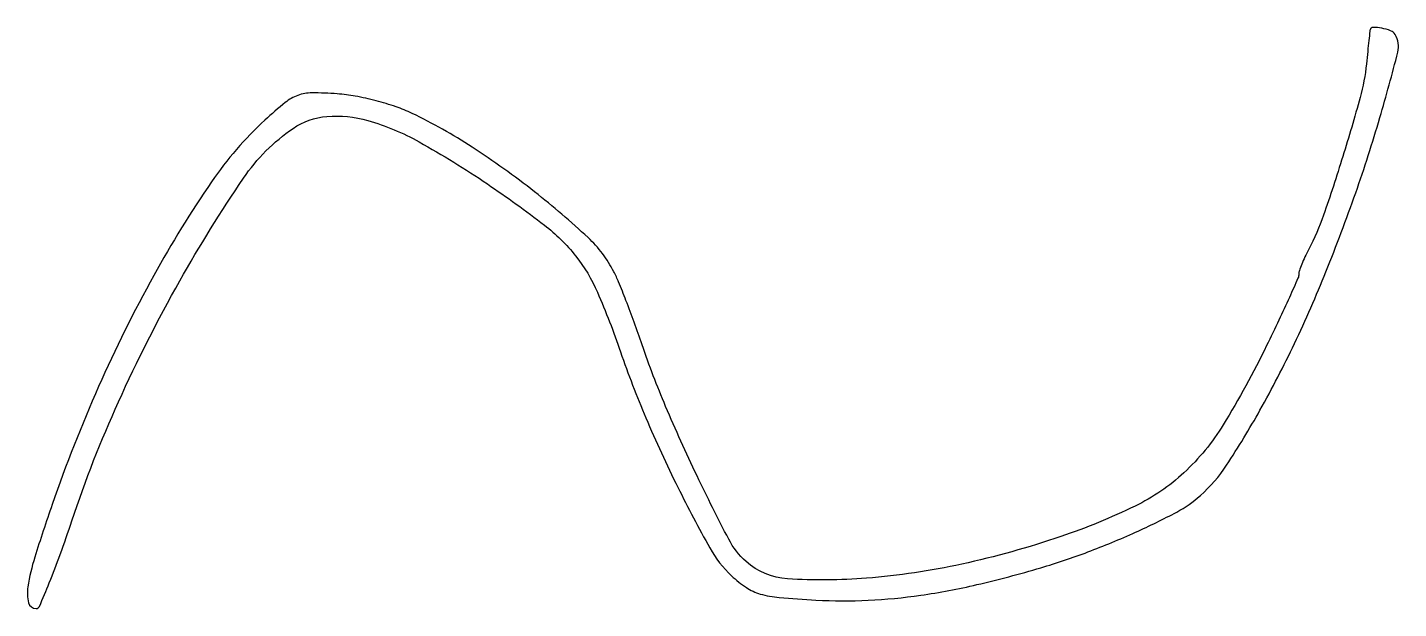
# Model space of a CAD drawing. Extents: x 123 to 314, y 314 to 395.
import ezdxf

# ---------------------------------------------------------------- set-up
doc = ezdxf.new("R2010")
doc.units = 0

msp = doc.modelspace()

# ---------------------------------------------------------------- linework, layer by layer
msp.add_lwpolyline([(309.942598, 394.75, 0.029304), (309.910232, 394.558119, 0.000327), (309.768756, 393.251563, 0.001015), (309.609476, 391.742761, 0.000661), (309.431402, 390, -0.042049), (308.555017, 385.305334, -0.008249), (306.138113, 377.058852, -0.008593), (303.435163, 368.869022, -0.036255), (301.382136, 364.12525, 0.011498), (300.857228, 363.060249, 0.013663), (300.412895, 362.031209, 0.012499), (300.085656, 361.14925, 0.080864), (300.006161, 360.683123, -0.102066), (299.88313, 360.10863, -0.002101), (298.681933, 357.408661, -0.004836), (297.229103, 354.261398, -0.003224), (295.506803, 350.683123, -0.023391), (289.454789, 339.652644, -0.068664), (283.980739, 332.961784, -0.074358), (277.15661, 328.297791, -0.030894), (266.801391, 324.049392, -0.028059), (252.987247, 320.204578, -0.034078), (239.696804, 318.233676, -0.035869), (228.668167, 318.152216, -0.16754), (222.892147, 320.56924, -0.090797), (220.471571, 323.679213, -0.008226), (216.049842, 332.518517, -0.011583), (211.672616, 342.210341, -0.017764), (208.379849, 350.813777, 0.004579), (207.277024, 353.939765, 0.004892), (206.140549, 356.976547, 0.004655), (205.113959, 359.56788, 0.022733), (204.453755, 361, 0.085917), (200.849202, 365.753047, 0.02126), (193.391823, 372.137457, 0.022333), (184.658492, 378.383668, 0.031352), (176.312294, 383.090867, 0.031127), (174.071546, 384.008288, 0.017803), (171.270161, 384.846605, 0.017733), (168.381512, 385.491667, 0.028016), (165.864651, 385.816171, 0.017565), (162.320237, 385.947666, 0.087968), (160.370772, 385.605943, 0.083924), (158.614714, 384.608713, 0.015199), (155.770939, 382.142978, 0.056518), (148.327248, 373.53807, 0.02368), (140.269219, 360.480225, 0.022206), (132.55964, 344.964035, 0.020969), (126.094176, 328.529253, 0.007093), (123.663453, 321.16193, 0.037849), (122.70319, 317.039211, 0.098737), (122.799941, 314.824477, 0.345406), (123.851042, 314, 0.300374), (124.322037, 314.311011, 0.004236), (125.69308, 317.598437, 0.010113), (127.211017, 321.553892, 0.006289), (128.838586, 326.25, -0.026165), (135.344952, 342.858969, -0.021922), (143.907731, 359.73601, -0.020838), (152.782877, 374.049758, -0.093614), (159.705519, 381.00039, -0.130949), (164.424602, 382.671377, -0.089847), (170.105755, 382.105302, -0.058201), (177.294655, 379.109888, -0.020627), (186.79783, 373.253126, -0.015942), (194.760197, 367.503001, -0.060863), (199.110554, 363.208787, -0.065147), (202.149136, 358.142047, -0.020026), (205.379849, 349.813777, 0.018189), (208.912022, 340.608268, 0.014385), (213.372467, 330.921402, 0.012503), (217.837999, 322.453666, 0.076523), (220.87021, 318.571188, 0.041333), (222.932734, 316.929133, 0.077628), (224.860269, 316.033862, 0.048562), (227.517503, 315.542574, 0.008334), (232.641669, 315.187897, 0.024683), (239.936336, 315.165415, 0.024112), (247.255473, 315.859065, 0.021852), (255.100264, 317.338523, 0.014295), (264, 319.693528, 0.018106), (270.58577, 321.901458, 0.016265), (277.238191, 324.653218, 0.015994), (282.975195, 327.472269, 0.059903), (286.264118, 329.763013, 0.065537), (289.92913, 334.010876, 0.017442), (294.58358, 341.669274, 0.017042), (299.403612, 350.992626, 0.015112), (303.786987, 361, 0.011108), (307.938618, 372.016174, 0.013565), (311.309219, 382.500147, 0.007832), (313.817607, 391.624911, 0.20432), (313.44365, 394.091177, 0.163277), (312.813283, 394.615187, 0.045988), (311.566972, 394.970757, 0.046515), (310.361103, 395.083276, 0.349573)], format="xyb", close=True)

doc.saveas('drawing.dxf')
